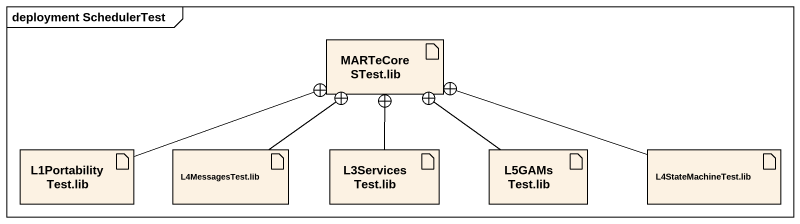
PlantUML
@startuml
mainframe deployment SchedulerTest
artifact "MARTeCoreSTest.lib" as MARTeCoreSTest_lib
artifact "L1PortabilityTest.lib" as L1PortabilityTest_lib
artifact "L4MessagesTest.lib" as L4MessagesTest_lib
artifact "L3ServicesTest.lib" as L3ServicesTest_lib
artifact "L5GAMsTest.lib" as L5GAMsTest_lib
artifact "L4StateMachineTest.lib" as L4StateMachineTest_lib
L1PortabilityTest_lib -right-+ MARTeCoreSTest_lib
L4MessagesTest_lib -up-+ MARTeCoreSTest_lib
L3ServicesTest_lib -up-+ MARTeCoreSTest_lib
L5GAMsTest_lib -up-+ MARTeCoreSTest_lib
L4StateMachineTest_lib -left-+ MARTeCoreSTest_lib
@enduml
